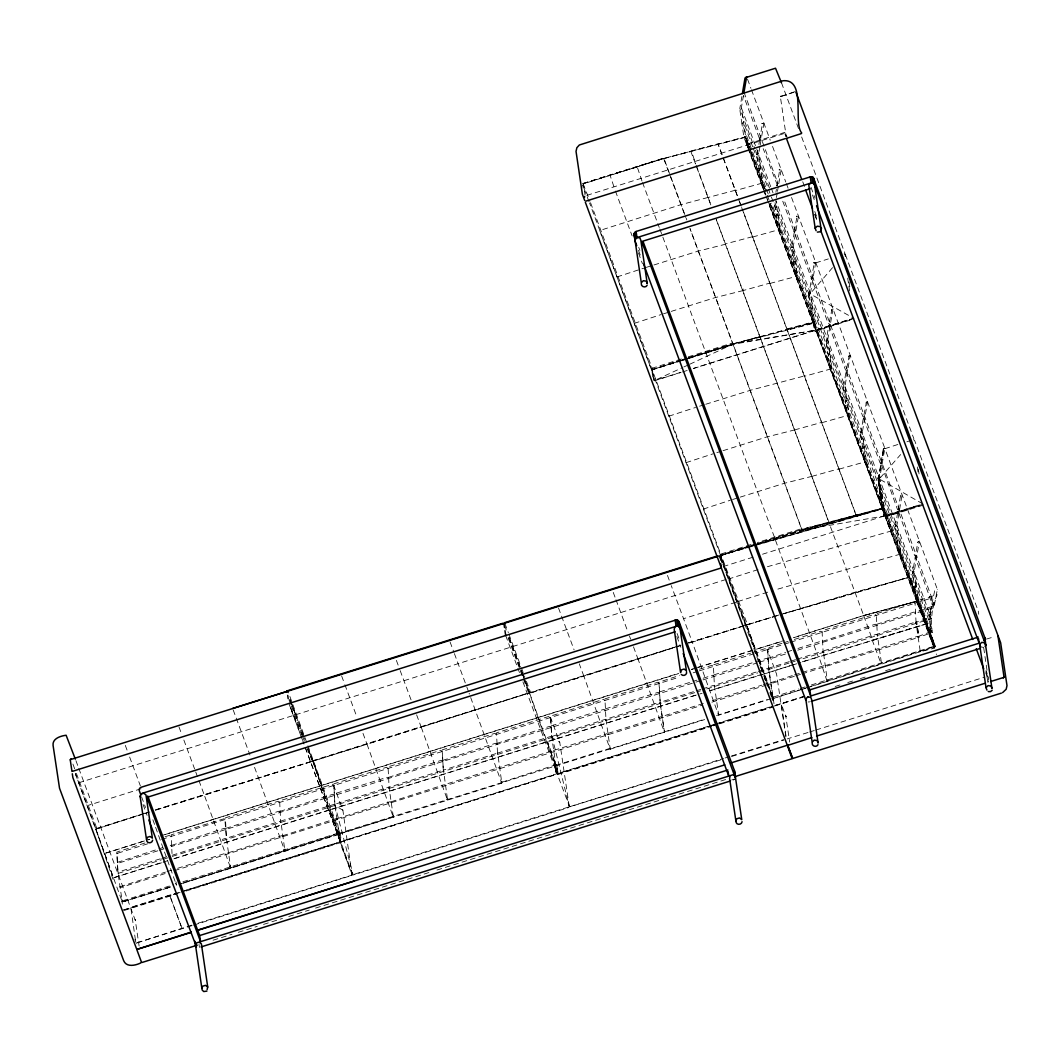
<?xml version="1.0" encoding="UTF-8"?>
<svg xmlns="http://www.w3.org/2000/svg" width="1060" height="1060" viewBox="0 0 1060 1060"><rect width="100%" height="100%" fill="white"/><g stroke="black" fill="none" stroke-linecap="round" stroke-linejoin="round"><path stroke-width="0.75" stroke-dasharray="5 3.75" d="M775.894 705.072L781.167 703.707L785.91 716.653L785.765 715.924L789.687 742.079M136.488 943.506L136.833 943.453M652.748 377.029L651.608 368.39L682.004 358.783M122.099 900.762L122.271 899.861M230.523 866.775L230.709 865.874M284.743 849.775L284.928 848.874M685.542 358.995L733.242 344.593L801.956 529.629L758.351 543.674M744.676 137.495L663.851 158.43L583.318 183.857M720.098 559.004C718.084 552.3 723.026 557.52 721.621 561.071M794.722 91.703L780.385 96.765L786.321 137.084M806.978 687.847L935.251 646.918L934.178 646.216L882.861 508.495L884.133 509.184L885.219 516.485L934.006 647.673M987.059 675.949C990.981 677.274 985.575 684.495 989.152 681.991M816.054 329.925L850.451 319.285M832.551 267.637L808.886 295.263L810.887 308.712L827.568 353.55L829.808 354.146L828.258 355.935L830.258 369.37L847.152 414.513M830.285 369.145L831.914 368.39L827.701 339.902L825.621 339.081L808.913 294.137L811.443 279.257L813.073 277.985L810.993 277.163L794.284 232.206L796.815 217.327L798.445 216.054L793.171 247.046L791.635 248.464L793.596 262.165L810.304 307.122L812.543 307.718L810.993 309.507L812.98 322.942L829.887 368.085M832.974 308.91L827.701 339.902L826.177 341.32L828.125 355.02L844.846 399.978L847.072 400.574L845.522 402.363L847.523 415.798L864.417 460.941M849.033 355.524L850.253 355.339L844.979 386.33L843.442 387.748L845.39 401.449L862.111 446.406L864.337 447.002L862.787 448.791L864.788 462.226L881.695 507.369M866.298 401.952L867.517 401.767L862.244 432.758L860.707 434.176L862.654 447.876L879.376 492.834L881.615 493.43L880.144 495.192L882.132 508.628L898.827 553.466L901.066 554.075L896.853 525.588L902.126 494.596L900.496 495.868L897.966 510.748L914.687 555.705L916.767 556.526L934.39 605.075L932.31 604.253L915.231 557.176L917.761 542.296L919.404 541.024L914.131 572.016L918.331 600.49L916.092 599.894L899.41 555.056L897.409 541.62L898.96 539.832L896.561 538.838L880.038 494.397L881.695 493.403M880.038 494.397L878.197 480.167L900.642 454.554M922.743 503.844L879.588 479.16L878.077 479.729L894.772 524.766L896.853 525.588L895.303 527.376L897.303 540.825L913.998 585.663L916.224 586.26L914.674 588.048L916.675 601.484L932.747 644.665L934.986 645.262L883.801 507.647L882.132 508.628M929.912 616.774L928.692 615.966L912.594 572.678L915.124 557.798L916.767 556.526L882.225 463.671L881.178 463.975L897.409 509.277L899.49 510.099L897.86 511.37L895.329 526.25L912.051 571.194L914.131 572.016L912.581 573.804L914.568 587.253L930.64 630.422L932.879 631.031L770.527 194.748M882.847 508.654L757.94 544.522M117.329 862.376L162.524 847.682M171.548 845.39L224.468 828.258L225.926 829.437L225.753 828.244M225.753 828.39L278.674 811.271L280.145 812.45L279.973 811.245M279.973 811.39L332.893 794.271L334.364 795.451L334.629 793.728L387.112 777.271L388.583 778.451L388.397 777.258M388.41 777.404L441.331 760.285L442.788 761.464L442.616 760.258M442.63 760.417L495.55 743.285L497.007 744.465L496.835 743.272M496.849 743.418L549.769 726.299L551.226 727.478L551.054 726.272M720.628 759.927L569.631 806.859L557.189 773.986L551.65 736.528L550.511 716.136L603.405 699.308L604.876 700.488M551.65 736.528L604.876 719.462L606.015 720.469L604.929 698.858L657.902 682.256L659.095 683.488L660.234 703.469L664.434 731.943L660.115 702.29L694.618 691.332M610.043 747.803L610.216 748.943L605.936 719.223L659.095 702.475L660.234 703.469L658.936 682.137L679.42 675.485M702.409 688.894L713.314 685.476L714.453 686.482L713.353 664.872L750.626 653.159M768.182 658.326L785.606 652.337M822.401 641.34L875.322 624.207L876.792 625.387L876.62 624.194M876.62 624.34L914.051 612.07L915.509 613.25L933.038 607.764L931.581 606.585L915.35 612.203M933.887 646.746L934.695 648.071L920.292 651.728L915.946 622.313L930.203 617.37L931.396 618.603L796.815 660.632M135.428 939.995L130.791 907.373L176.583 892.944M120.018 886.73L165.453 872.115M228.456 852.744L281.682 835.678L282.821 836.671L282.636 835.532M282.675 835.744L335.901 818.678L337.04 819.685M198.167 923.167L351.947 875.123L340.326 841.958L334.814 804.262L388.013 787.447L389.152 788.454L388.053 766.844L440.761 750.294L442.219 751.474L443.371 771.455L442.232 770.448L389.033 787.262L393.353 816.929L179.59 883.934M336.894 818.757L390.12 801.691L391.246 802.685L391.074 801.546M391.1 801.758L444.325 784.692L445.465 785.685L445.571 784.307L498.544 767.692L499.684 768.699L499.79 767.308L552.764 750.705L553.903 751.699L553.731 750.56M608.228 733.321L661.202 716.706L662.341 717.713L662.434 716.322L706.066 702.647M718.481 713.817L718.654 714.957L714.334 685.29L756.628 671.908M789.289 661.639L768.805 668.184L774.105 704.423M770.885 682.68L792.946 675.379M914.939 603.259L913.481 602.08L876.275 613.78L877.362 635.377L876.222 634.383L823.249 650.986L827.343 680.851L827.171 679.712M825.104 665.693L878.329 648.627L879.469 649.621L879.562 648.23L917.046 636.477L918.185 637.484L932.204 632.542C930.706 619.729 931.687 606.492 937.119 594.687L914.992 601.63L916.092 623.24L914.952 622.246L877.243 634.198L881.562 663.865L881.39 662.725M915.906 622.048L916.092 623.24L916.715 621.836L918.636 634.861L916.344 621.518M918.039 636.557L931.064 631.535M78.678 782.783L295.541 714.798L290.016 698.606M122.894 900.708L173.429 884.742M773.548 697.016L798.71 688.947M112.969 879.23L95.877 829.053L96.235 827.582M929.594 616.721L931.594 606.572L929.594 616.721L930.773 616.788L879.588 479.16L885.219 516.485L909.652 577.422L935.198 646.348M179.551 884.172L338.604 833.425L330.071 809.734L172.939 858.984M502.082 781.644L501.751 783.168L339.094 834.154L339.438 832.63M392.399 816.028L393.313 817.167L393.658 815.644M446.618 799.041L447.532 800.167L447.876 798.644M741.867 96.5L739.84 108.425L754.826 148.731M743.484 95.374L741.364 107.775L745.577 136.25L750.758 150.175M757.874 150.321L757.105 154.853L770.368 190.508M758.88 144.412L759.636 139.973L761.279 138.701L759.198 137.88L743.63 96.036M759.954 146.452L758.642 154.203L762.842 182.678L760.603 182.081L748.479 149.5M760.219 144.902L763.915 123.198L762.272 124.47L759.755 139.257L760.894 142.451M775.894 192.31L776.397 189.356M777.02 185.685L779.537 170.898L781.18 169.627L778.808 183.579M776.437 197.531L777.219 192.88M777.483 191.33L778.279 186.679M884.477 447.36L815.71 262.482L814.08 263.755L811.562 278.541L828.258 323.591L830.338 324.413L828.708 325.685L826.19 340.472L842.899 385.509L844.979 386.33L849.179 414.818L847.549 415.573M815.71 262.482L810.436 293.474L815.829 330.005L853.591 318.159L808.528 292.984L791.648 247.709L794.178 232.829L795.808 231.557L793.728 230.735L782.201 199.731M831.345 310.183L831.888 309.44L828.814 325.062L845.535 370.019L847.616 370.841L845.973 372.113L843.442 386.993L860.163 431.937L862.244 432.758L866.444 461.246L864.814 462.001M848.61 356.61L849.153 355.868L846.079 371.49L862.8 416.447L864.88 417.269L863.237 418.541L860.707 433.421L877.428 478.365L879.508 479.186L884.901 515.716L919.537 504.851M865.874 403.038L866.417 402.296L863.357 417.825L880.065 462.875L882.145 463.697L783.724 199.055M878.263 479.57L883.232 449.44L884.862 448.168L879.508 479.186L775.907 200.631L780.107 229.106L777.881 228.496L768.593 203.586M880.9 464.081L883.775 448.698L881.178 463.975M878.541 479.464L881.138 464.2L882.225 463.671M810.131 686.602L934.999 646.414L909.096 577.077L783.764 613.74M934.39 605.075L937.371 589.347L884.862 448.565M707.961 197.478L680.719 204.739L599.695 230.523L746.531 625.228L747.406 624.327M764.26 188.018L745.273 136.952L663.759 158.47L609.235 175.311M689.808 364.216L732.963 344.142L689.278 357.962M813.431 322.902L814.226 321.723L745.697 137.217L746.876 145.18L745.776 137.667L744.398 137.045M772.448 697.705L746.465 624.698L772.833 698.196M934.204 647.806L909.599 576.945L935.158 645.951L934.509 647.13M161.504 862.813L113.447 877.773L95.917 829.132L147.353 812.384M322.094 785.115L321.564 785.526L313.19 760.55L528.596 692.962L529.655 693.213L555.705 765.492C559.017 777.96 554.115 775.628 555.705 765.492L546.933 741.762L330.071 809.734M522.315 672.928L557.626 773.535M778.994 614.999L746.492 625.055L766.234 683.051M785.712 715.752L785.871 716.295M651.688 369.794L680.798 360.095M720.164 555.255L720.906 556.275L721.502 554.645L756.178 543.82M720.866 555.943L721.277 555.162M883.947 515.875L883.219 506.971L882.556 508.058L801.956 529.483L757.767 543.329M936.285 654.643L936.351 653.967M987.085 676.108L986.953 677.366M987.297 677.181L987.655 675.79M987.907 682.242L988.357 681.315M845.549 401.992L846.012 401.21M862.813 448.42L863.29 447.638M914.701 587.677L915.164 586.895M808.913 294.892L809.376 294.11M811.006 309.136L811.483 308.354M826.177 341.32L826.654 340.538M828.284 355.564L828.748 354.782M843.442 387.748L843.919 386.966M860.707 434.176L861.184 433.394M880.608 493.827L878.528 479.796L880.065 494.159M895.329 527.005L895.806 526.224M897.436 541.249L897.899 540.467M912.594 573.433L913.071 572.652M987.973 682.083L987.204 678.215M743.245 289.009L742.795 290.652L769.772 283.126M75.326 773.774L95.877 829.053L96.805 828.324L76.307 773.217M811.443 279.257L811.987 278.515M828.708 325.685L829.251 324.943M863.237 418.541L863.781 417.799M900.496 495.868L901.04 495.126M915.124 557.798L915.668 557.057M882.106 508.522L880.635 494.039L883.735 516.074L801.85 530.04L801.466 528.702L757.37 542.534M814.08 263.755L814.623 263.012M845.973 372.113L846.516 371.371M883.47 448.95L883.192 450.235M878.064 479.822L881.138 464.2L880.555 465.738M897.86 511.37L898.403 510.628M917.761 542.296L918.304 541.554M786.017 736.064L781.26 703.668L805.242 695.877M815.71 262.88L828.337 258.918M116.945 853.803L117.885 853.141M193.649 925.115L352.066 875.348L342.897 810.237L333.807 785.818L334.761 785.155M720.787 555.44L755.581 544.098M641.962 180.995L637.113 166.605L663.573 158.311L685.674 217.406M295.541 714.798L728.843 578.588L755.29 649.528L781.671 641.499M616.973 276.952L643.778 268.167M634.238 323.38L661.042 314.595M651.502 369.808L732.844 343.917L814.65 321.962L770.328 202.791M668.767 416.235L695.572 407.451M686.032 462.663L712.837 453.879M703.297 509.091L730.115 500.307M761.544 669.575L719.713 555.784L721.065 554.764M757.595 543.859L828.947 522.712L863.741 615.648L918.265 600.782L900.086 553.015M737.84 601.537L772.872 590.553M757.145 543.608L829.755 522.421M551.279 725.848L603.975 709.299L605.445 710.478L605.273 709.272M605.499 708.848L658.194 692.299L659.664 693.478L659.492 692.286M659.717 691.862L696.976 680.149M713.937 674.862L766.632 658.313L768.089 659.492L758.801 662.407M780.995 96.089L780.504 96.553L781.167 95.943M651.887 369.966L677.671 361.473M720.972 555.599L749.764 546.311M663.812 158.589L690.895 151.394M752.719 237.003L779.497 229.49M769.984 283.431L797.067 276.236L796.259 274.924M732.698 343.97L759.755 336.762M760.06 337.08L787.037 329.554M787.871 329.289L787.249 329.859L786.825 328.984M794.603 429.936L821.579 422.41M821.778 422.715L848.57 415.202M811.867 476.364L838.844 468.838M839.056 469.143L865.728 461.709M339.73 832.617L288.068 691.491M926.374 623.916L798.154 663.216M95.917 829.132L143.471 813.987M104.662 853.406L149.579 839.321L104.701 853.499L105.231 853.088M113.486 877.865L164.167 861.74M163.015 862.231L168.235 860.468M695.373 695.228L546.933 741.762M697.983 667.522L784.095 640.518M764.114 674.027L795.994 663.759M827.052 681.143L818.85 656.564M794.046 637.59L864.311 615.343L917.907 600.755M172.157 855.248L225.356 838.433L226.495 839.427L224.786 818.532L171.19 834.816L172.011 853.591M551.902 736.077L569.22 806.315L568.558 807.587L353.166 875.003L334.788 804.513M554.009 750.308L606.982 733.706L608.122 734.712L607.937 733.56M716.653 699.322L761.835 685.158M186.202 891.023L341.439 842.356M785.765 715.924L786.533 716.692L785.897 716.428M813.02 322.717L814.53 330.415L693.439 368.376M773.031 697.109L746.598 624.804M339.293 842.249L339.995 841.309L338.776 832.961M570.267 806.528L723.543 758.47M891.831 530.808L783.552 562.184L818.28 656.882L926.851 623.823L918.304 600.874L863.489 615.595L793.503 637.616M900.483 554.088L774.449 590.075M744.809 136.607L745.511 136.912L718.176 144.147L738.899 199.863M762.127 183.141L735.454 190.575L735.03 189.714M813.921 322.425L883.404 508.363L829.132 522.792L716.322 219.46M831.186 368.853L804.513 376.287L804.103 375.412M882.635 508.575L883.298 507.449L814.848 323.393L813.616 322.717M733.361 780.067L734.686 779.285M929.925 617.423L930.349 630.634L929.726 617.9L931.409 618.59M706.344 352.225L705.417 352.516M582.974 183.473L663.812 158.059L686.84 219.963M583.106 183.804L589.969 201.122M652.125 369.688L681.05 360.943M884.04 516.061L762.538 554.221M815.06 331.727L815.856 331.184L814.888 331.224M677.539 646.322L529.669 693.213L583.861 676.174L610.176 749.181L704.675 719.568M568.319 807.124L353.391 874.5M522.063 673.007L529.457 692.922L312.793 761.199L308.182 748.771M590.539 202.672L652.39 368.999L654.126 380.699L682.375 367.648M683.859 366.959L688.324 364.905M746.969 624.658L782.187 614.204M688.298 356.822L732.526 342.95L732.91 344.288L759.742 336.802M853.962 318.503L816.266 330.786L852.24 319.51M923.114 504.189L885.418 516.472L921.392 505.196M802.447 689.079L773.23 698.513L764.684 675.551M803.983 688.589L808.594 687.105M213.669 819.102L212.742 819.393M267.889 802.102L266.961 802.394M376.313 768.116L375.505 768.367M430.532 751.116L429.605 751.408M484.751 734.129L483.824 734.421M538.97 717.13L538.043 717.421M593.189 700.13L592.262 700.422M647.395 683.144L646.481 683.435M701.614 666.144L700.806 666.409M721.343 562.237C722.443 559.402 717.633 554.923 721.569 555.149L883.629 508.681M351.456 875.11L352.278 874.844L339.982 842.74M802.261 661.784L818.32 656.975M709.829 690.828L790.442 665.746M791.952 665.163L796.63 663.798M800.287 688.444L805.017 686.96M811.311 684.972L934.178 646.216M799.107 690.325L773.906 698.275L772.541 697.387M800.684 689.835L805.401 688.337M780.73 96.42L795.252 91.876M582.775 183.645L609.354 175.311M583.411 183.645L663.759 158.47M586.816 195.371L784.678 133.348L785.95 134.024L787.103 137.111M646.242 267.385L652.404 265.464M653.941 264.974L697.997 251.167L725.424 244.25M663.507 313.813L669.668 311.892M671.205 311.401L715.262 297.595L742.689 290.678M682.375 359.605L687.119 358.121M688.695 357.617L732.884 343.771L814.53 330.415L732.778 344.328L814.557 323.022M679.248 360.983L683.965 359.499M677.194 361.751L652.47 369.503L651.184 368.986L589.572 202.977M678.745 361.275L683.263 359.857M682.627 360.453L687.344 358.969M688.921 358.479L733.242 344.593M751.076 544.509L720.681 554.102L652.218 369.887L654.126 380.699L684.005 371.331M654.113 380.845L680.878 372.458M682.454 371.954L687.172 370.483M693.465 368.509L814.663 330.508L815.378 329.581L814.146 321.26M699.587 406.192L704.198 404.748M705.748 404.257L750.771 390.173L804.301 375.982M716.851 452.62L721.462 451.176M723.013 450.685L767.056 436.879L794.496 429.962M884.769 448.725L899.065 444.1M906.883 441.795L911.706 440.139M732.579 499.525L738.74 497.591M740.278 497.113L784.321 483.307L811.761 476.391M751.328 545.82L756.032 544.35M720.601 555.519L752.322 545.569M723.185 566.557L753.09 557.176M885.113 515.783L919.524 504.997M923.128 505.183L885.59 516.949L884.901 515.716L746.757 144.292L784.745 132.381L785.01 133.295L784.519 132.46M141.086 788.746L88.007 805.441M735.905 602.292L683.263 618.788M155.25 809.919L312.753 761.08L155.29 810.039M674.346 647.276L530.543 692.352L525.389 678.533M675.935 646.785L680.679 645.288M688.576 642.824L775.31 616.178M96.818 828.363L147.38 812.517M688.603 642.863L746.372 625.016L692.299 642.188L718.614 715.195L771.283 698.686M145.034 813.497L149.738 812.026M155.369 810.251L204.341 795.146L230.669 868.153M680.931 645.514L638.08 659.188L664.395 732.195M688.775 643.049L692.299 642.188L671.258 585.624M160.431 835.929L678.745 673.312M691.292 669.39L696.394 667.919L691.783 669.469M697.56 667.416L755.263 649.462M165.108 834.564L677.843 673.842M144.968 843.005L116.772 852.094L117.925 872.499L122.271 901.901L170.66 887.114M165.042 836.724L169.944 835.214L171.137 836.446M699.494 669.191L712.121 665.256L713.301 666.501M752.163 652.682L766.34 648.269L767.519 649.502L755.594 653.238M781.935 643.314L767.639 648.044L768.924 669.377L789.064 663.057M783.486 642.837L788.11 641.38M794.298 639.445L820.533 631.217L822.003 632.396M147.645 843.813L116.918 853.446L118.071 873.427L161.438 859.832M161.743 839.387L679.221 677.181M693.174 672.808L697.811 671.351M699.362 670.861L754.031 653.728M767.784 649.396L782.85 644.665M784.413 644.175L789.117 642.704M790.68 642.214L932.31 597.813L931.13 596.581L933.065 607.751L929.249 616.642L934.96 589.439L937.371 589.347M703.151 678.215L712.691 675.246L713.883 676.492L713.698 675.286M787.143 651.86L791.78 650.403M797.955 648.468L821.103 641.207L822.573 642.386L822.401 641.194M157.768 850.809L117.488 863.436L117.316 862.231M159.318 850.319L163.969 848.861M170.249 845.257L171.707 846.437L701.481 680.374M703.032 679.884L757.251 662.884M785.394 654.047L768.354 659.386L768.182 658.18M797.783 650.151L915.509 613.25L915.337 612.057M160.232 858.852L118.163 872.035L118.071 873.427M161.796 858.362L166.473 856.891M342.897 810.237L334.933 805.441L333.794 785.46L332.601 784.228L279.628 800.83L280.714 822.441L279.575 821.434L226.376 838.248L230.709 867.915L229.464 866.258M388.013 768.46L386.542 767.281L333.847 783.83L334.933 805.441L333.794 804.447L280.82 821.049L284.915 850.915L283.683 849.259M569.22 806.315L559.76 742.265L551.796 737.469L550.657 717.474L549.464 716.242L496.491 732.844L497.577 754.455L496.451 753.461L443.464 770.063L447.572 799.929L447.4 798.789M551.796 737.469L550.657 736.462L497.683 753.064L501.791 782.929L501.605 781.79M696.168 690.855L700.846 689.384M758.178 671.417L767.533 668.476L768.672 669.483L772.872 697.957M790.84 661.149L795.517 659.678M797.08 659.188L822.003 651.383L823.143 652.377L822.056 630.766L874.752 614.217L876.222 615.396M162.988 859.342L167.639 857.885M172.276 856.427L700.514 690.842M706.702 688.907L757.821 672.888M759.371 672.398L768.672 669.483L767.546 649.859L776.622 674.279L785.844 736.74M790.614 662.579L795.265 661.122M762.127 674.292L709.577 690.775M173.853 858.838L702.091 693.253M794.51 674.902L800.737 672.941M802.301 672.451L824.11 665.614L825.25 666.621L825.064 665.481M167.016 871.625L171.694 870.154M177.603 868.299L227.463 852.677L228.602 853.671L228.43 852.531M712.293 700.687L715.421 699.719L716.547 700.713L716.374 699.573M763.399 684.68L769.626 682.719L770.766 683.726L767.665 684.694M165.095 873.586L120.164 887.657L119.992 886.518M174.383 870.671L702.608 705.085M711.909 702.171L766.128 685.184M794.271 676.333L771.031 683.607L770.858 682.468M795.808 675.843L800.459 674.385M802.009 673.895L918.185 637.484L918.013 636.344M182.916 881.761L337.782 833.213C339.757 833.836 337.875 833.677 337.822 833.346M501.91 782.227L555.042 765.042M339.664 833.571L338.962 833.266L554.99 766.155L556.169 774.118M522.924 681.858L556.818 772.992L555.639 764.976L556.924 765.545L705.483 718.971M716.533 715.513L767.109 699.653M170.289 886.849L122.271 901.901L75.353 773.562M170.249 887.087L122.231 902.139L121.98 901.451M183.3 883.152L338.18 834.604L338.272 833.12M186.017 890.122L707.974 726.365M709.564 725.875L714.294 724.391M715.871 723.887L769.573 707.06M835.174 686.482L841.481 684.508M847.788 682.534L854.082 680.56M860.389 678.585L866.696 676.611M885.59 670.688L891.897 668.701M986.436 639.074L994.611 636.649M123.464 909.944L180.028 892.215M181.605 891.712L711.392 725.61M712.771 725.212L717.713 723.622M719.051 723.238L772.488 706.49M774.966 705.629L808.051 695.254M123.53 910.129L173.814 894.362M175.39 893.871L180.107 892.401M181.671 891.91L711.273 725.901M712.837 725.398L717.554 723.927M719.13 723.437L772.554 706.689M774.396 706.079L805.852 696.221M124.576 910.341L176.728 893.991M558.302 774.37L711.604 726.325M713.181 725.822L717.925 724.338M719.501 723.847L773.23 707.007M191.833 925.141L136.687 942.963M725.12 757.979L729.863 756.495M731.453 755.992L783.592 739.642M192.072 925.605L136.303 942.976M731.692 756.456L783.844 740.105M808.038 732.5L787.169 738.926M809.601 732.01L814.318 730.525M815.882 730.035L983.918 677.366M213.073 940.207L231.994 934.284M238.301 932.31L257.222 926.374M263.529 924.399L282.45 918.463M288.757 916.489L309.255 910.063M315.562 908.089L430.665 872.009M436.972 870.021L727.081 779.087M731.824 779.935L734.739 779.021M758.019 569.604L729.28 578.786L720.283 555.255M767.427 566.716L783.552 562.184L774.82 538.453M784.731 613.329L855.672 591.983L909.255 577.263M872.155 639.948L881.271 664.156M872.552 640.068L926.612 623.757M780.571 614.535L909.48 577.21L934.125 647.607M732.394 343.003L732.884 343.904L689.967 228.496L801.943 530.013L883.391 508.084M746.797 547.344L721.529 555.215L720.257 554.698M748.373 546.894L753.117 545.529M754.707 545.065L883.868 508.376L883.179 508.084M750.029 546.801L721.224 555.321L747.446 624.446M751.62 546.337L756.363 544.972M829.264 522.964L883.828 508.35L892.401 530.967L891.433 529.722M735.242 190.27L707.947 197.518M752.507 236.698L726.378 243.654M770.01 203.494L813.921 321.79L787.487 328.812L787.249 329.859L813.736 322.823M787.699 329.382L814.12 322.359M549.689 717.779L550.683 717.845L559.76 742.265M332.827 785.765L333.807 785.818M496.438 734.474L494.98 733.295L442.272 749.844L443.371 771.455M279.575 802.46L278.104 801.28L225.409 817.83L226.495 839.427M908.632 577.289L909.096 577.077M312.263 760.974L307.161 748.638M883.563 448.38L884.782 448.194M652.046 369.185L652.085 368.165M719.713 555.784L745.524 625.095M341.227 841.64L339.955 840.978L304.339 745.193M744.358 137.191L745.485 137.297M844.131 253.963L845.125 254.254M913.283 439.648L914.555 440.324L978.261 611.05L978.738 614.243M808.091 701.985L809.668 701.866M814.65 321.962L812.41 321.352L795.715 276.514L793.728 263.079L795.278 261.29L793.039 260.694L776.344 215.856L774.356 202.407M980.566 646.905L983.547 647.355M352.516 874.513L340.949 842.435M773.058 697.771L772.952 696.712M777.364 185.089L763.2 148.652M929.885 616.788L931.396 618.603M555.837 765.28L556.526 765.598M337.901 832.272L339.134 833.915L338.962 832.776M175.258 883.258L176.49 884.901L175.854 880.648M917.377 599.735L918.265 600.782M925.976 622.776L926.851 623.823M500.837 782.042L501.751 783.168L469.116 693.2M908.712 576.216L909.652 577.382L884.053 508.667M636.782 167.069L610.003 175.099L614.853 189.488M761.716 182.068L762.538 183.38M778.981 228.496L779.802 229.808M848.053 414.208L848.874 415.507M865.318 460.636L866.139 461.935M882.596 507.064L883.404 508.363M529.443 692.882L421.217 727.16L447.532 800.167M931.396 631.217L932.204 632.542M555.718 765.492L557.004 766.009L558.103 773.522L556.924 765.545M610.176 749.181L609.685 748.439L556.129 765.24L547.583 741.549M529.722 692.842L530.557 692.392M302.696 736.899L290.082 706.53L303.756 743.656M307.744 749.049L312.793 761.199M583.636 184.109L583.331 183.287L585.054 194.987M985.999 670.49L987.151 673.564M781.512 82.839L798.776 129.24M801.651 136.978L844.793 252.982L845.496 257.779M845.403 254.638L913.853 438.681M810.993 187.275L815.034 198.14M812.477 194.934L814.782 201.135M814.769 211.483L817.644 219.221M985.879 671.59L987.032 674.677M985.694 672.848L986.833 675.909M784.917 133.812L786.056 136.912M802.738 181.75L805.043 187.938M814.822 214.226L817.697 221.964M814.809 214.663L817.684 222.415M747.512 79.129L750.904 88.245M751.474 89.769L770.236 140.225M772.541 146.412L785.778 182.015M786.361 183.552L788.083 188.203M791.542 197.491L815.405 261.661M744.001 92.273L777.96 183.579M770.726 186.692L741.364 107.775L739.814 109.551L741.814 123L758.51 167.838L760.736 168.434L759.185 170.223L761.159 183.552L765.174 194.391M771.296 188.243L773.031 192.894M755.409 150.281L756.721 153.7L758.642 154.203L757.092 155.979L759.053 169.309L765.916 187.819M774.953 202.831L791.091 246.238L793.171 247.046L797.372 275.534L795.146 274.924L778.451 230.086L776.463 216.651L778 214.862L775.774 214.266L771.627 203.149M752.679 146.77L743.471 122.006L741.921 123.795L743.895 137.124L747.909 147.963M753.262 148.32L769.944 193.198M766.486 189.356L768.208 193.953M751.328 151.726L766.301 191.966M813.749 323.207L882.463 508.243L801.704 529.165M763.677 189.104L746.982 144.226L747.366 145.564M764.247 190.654L767.705 199.929M768.275 201.48L885.113 515.637M739.482 201.4L742.928 210.688M743.51 212.238L856.321 515.558L855.897 514.696M856.215 515.597L717.965 143.842L691.438 150.891L695.598 163.743M696.168 165.294L711.141 205.534M690.696 151.05L711.035 205.56M716.215 219.486L829.026 522.818M642.532 182.545L659.227 227.423M659.81 228.973L774.913 538.48M638.73 247.298L639.882 250.398M638.478 250.292L641.366 258.044M615.423 191.038L632.118 235.916M638.451 252.942L642.479 263.781M588.962 201.652L582.735 184.93L583.212 188.123M667.469 575.421L670.715 584.166M677.101 633.482L679.99 641.234M676.85 636.477L680.891 647.342M613.25 592.421L615.423 598.251M615.966 599.708L627.745 631.402M629.468 636.04L630.62 639.127M633.496 646.838L638.08 659.188L583.861 676.174L579.277 663.838M558.487 607.95L574.109 649.939M504.944 623.505L508.336 632.674M508.919 634.211L520.844 666.303M521.414 667.827L524.819 676.995M509.25 637.789L521.758 671.43M509.065 637.815L519.89 666.939M521.043 670.039L522.752 674.65M523.322 676.187L529.616 693.094L522.209 673.087M508.985 637.855L521.493 671.483M508.111 637.868L528.569 692.882M505.686 635.51L519.48 672.583M450.063 641.949L453.852 652.152M454.395 653.609L466.241 685.476M466.824 687.026L468.546 691.663M396.387 660.393L399.633 669.151M400.176 670.609L411.452 700.925M416.62 714.824L421.217 727.16L366.999 744.16L393.313 817.167M341.625 675.935L344.328 683.223M344.871 684.68L356.663 716.374M362.984 733.361L366.999 744.16L258.56 778.146L284.875 851.154M289.95 699.454L291.659 704.052M292.229 705.576L304.75 739.271M308.168 748.466L338.962 833.69L340.022 840.898L303.253 742.026M289.963 699.799L304.856 739.602M339.094 834.154C341.916 831.477 340.764 854.254 340.061 833.531M288.969 699.746L290.665 704.33M291.235 705.854L302.603 736.422M303.173 737.946L304.313 741.006M288.89 703.416L302.67 740.49M233.187 709.922L249.961 755.012M254.546 767.347L258.56 778.146L204.341 795.146L198.035 778.172M178.968 726.922L181.684 734.209M183.857 740.039L194.59 768.911M195.742 771.998L197.465 776.635M125.292 745.379L127.465 751.209M129.638 757.039L140.37 785.897M141.55 796.789L145.564 807.548M143.06 804.487L147.088 815.352M75.936 760.696L78.241 766.897M78.811 768.447L135.309 920.358L139.112 946.024M72.901 764.048L75.75 771.693M134.898 939.504L136.038 942.565M504.533 625.347L506.243 629.971M509.091 637.669L521.639 671.536M863.767 615.754L872.512 639.975M764.326 677.3L765.426 680.348M765.996 681.911L767.639 686.496M769.865 692.657L771.521 697.255M152.865 819.724L155.051 825.793M155.595 827.303L176.45 885.14M838.632 468.268L838.95 469.169M821.367 421.84L821.685 422.741M769.56 282.556L769.878 283.457M752.295 236.141L752.613 237.029M312.726 760.722L339.955 840.978M312.806 761L340.022 840.898M915.946 622.313L916.092 623.24M920.12 650.575L920.292 651.728M555.824 764.803L556.01 765.943M393.18 815.789L393.353 816.929M772.621 697.758L773.058 700.633M720.826 555.837L721.701 561.654M983.706 647.885L987.483 673.497M918.357 469.116L919.06 473.913M917.297 467.009L918.49 475.026M849.047 281.801L850.226 289.804M878.25 480.074L880.303 493.973M880.356 494.304L882.41 508.204M847.682 278.131L848.623 284.531M848.861 286.134L849.563 290.944M877.19 634.185L877.362 635.377M822.971 651.184L823.143 652.377M768.752 668.171L768.924 669.377M772.501 696.99L773.005 700.329M720.018 555.758L720.972 562.158M714.281 685.277L714.453 686.482M605.843 719.263L606.015 720.469M497.405 753.262L497.577 754.455M388.98 787.249L389.152 788.454M280.542 821.235L280.714 822.441M199.002 944.38L199.452 947.428M171.535 845.244L171.707 846.437M121.9 900.934L122.377 904.14M556.646 764.75L555.824 765.227L556.646 764.75M813.563 321.829L813.563 321.829M135.163 919.55L135.455 920.544L135.163 919.55M181.856 928.003L169.905 895.859L181.856 928.003M767.943 649.515L768.752 649.091L767.943 649.515M554.976 765.731L554.976 765.731M934.509 646.706L934.509 646.706M757.449 154.482L756.707 154.548L757.449 154.482M759.556 168.726L758.814 168.792L759.556 168.726M776.821 215.153L776.079 215.22L776.821 215.153M791.992 247.338L791.25 247.404L791.992 247.338M794.086 261.581L793.344 261.648L794.086 261.581M809.257 293.766L808.515 293.832L809.257 293.766M811.351 308.01L810.608 308.076L811.351 308.01M762.697 123.397L761.875 123.41L762.697 123.397M760.06 138.886L759.238 138.913L760.06 138.886M779.961 169.825L779.14 169.839L779.961 169.825M777.324 185.315L776.503 185.341L777.324 185.315M797.226 216.253L796.418 216.266L797.226 216.253M794.589 231.743L793.781 231.769L794.589 231.743M814.491 262.681L813.683 262.695L814.491 262.681M811.854 278.171L811.046 278.197L811.854 278.171M122.788 901.556L122.099 901.252L122.788 901.556M814.265 322.412L814.265 322.412"/><path stroke-width="1.5" d="M136.873 949.747L141.457 962.122M787.434 745.683L792.072 758.443M137.654 949.044L136.382 948.382L72.862 777.59L72.305 773.774M718.071 556.314L286.863 691.478C286.226 691.067 287.671 692.471 285.895 691.783L232.644 708.464M504.507 627.52L504.043 624.313L502.692 623.293L287.75 690.656C287.962 692.763 287.247 690.033 287.233 691.624M1001.356 693.121L792.655 758.496L787.673 745.418L811.814 737.588M742.477 92.936L745.008 78.042L746.637 76.77L744.001 92.273L742.371 93.545M140.172 796.736L140.821 794.125L143.723 793.211L145.975 794.921L152.362 838.142L150.109 836.446L147.207 837.347L146.558 839.957L140.172 796.736L140.821 794.125L142.146 793.344L677.618 625.864L679.884 627.56L735.415 778.04L734.434 770.58L678.983 621.452L676.717 619.755L141.245 787.236A3.061 2.637 -8.4 0 0 139.271 790.641L140.41 793.715M195.544 945.639L196.193 943.029L199.108 942.115L201.36 943.811L207.733 987.032L207.084 989.642M70.702 759.517L284.398 692.246M152.64 840.183C152.362 843.164 147.764 843.787 146.704 840.978M584.643 196.471L584.577 197.147M742.066 821.712C741.775 824.693 737.177 825.316 736.117 822.507M647.117 285.312C645.725 288.28 640.823 286.849 641.3 283.577M817.989 744.729C816.597 747.697 811.682 746.267 812.159 742.994M746.545 77.34L775.522 68.224L781.512 82.839M287.406 690.842L287.101 691.796M636.742 245.642L635.019 240.978L634.039 233.518L636.093 231.477L810.224 176.901L813.206 177.351L984.886 637.775L985.853 645.249L985.137 646.494M635.019 240.978L634.94 239.613L636.994 237.586L811.125 182.996L814.106 183.459L985.853 645.249M733.785 773.177L734.514 771.945M984.236 640.386L984.886 637.775M287.194 691.014L285.895 691.769M992.16 690.325L990.464 691.624L988.251 691.544M634.039 233.518L641.287 282.728L643.341 280.701L646.308 281.152L647.236 283.643L640.863 240.421L639.935 237.93L636.954 237.466L634.94 239.613M816.094 230.709L815.167 228.218L817.22 226.191L820.188 226.641M986.025 687.649L979.639 644.414L981.692 642.386L984.674 642.837L985.601 645.328L991.988 688.549L991.06 686.058L988.079 685.608L986.025 687.649L986.953 690.126M801.4 133.573L786.931 138.211M1002.574 692.644L1006.165 689.265L1007 685.621L1000.653 642.771L998.149 636M71.046 759.119L70.265 759.94L71.961 771.468M206.899 991.113L203.706 991.551L202.089 989.908M70.967 759.146L70.225 759.768M141.073 962.785C135.945 965.395 126.524 967.727 123.675 960.704L59.532 788.256L53.08 745.432C52.152 738.462 60.897 735.892 66.117 735.256L75.353 759.146M585.995 201.095L785.433 138.582M810.171 188.733L641.711 241.534L810.728 695.983L979.175 643.168L978.499 638.597M717.978 555.798L504.626 622.684C504.494 624.857 504.282 622.326 503.964 623.81M72.782 771.229L721.423 567.908M675.127 631.826L146.903 797.398L200.552 941.664L728.776 776.079L728.101 771.508M810.728 695.983L809.827 689.874L978.274 637.073M811.231 701.375L980.407 648.336M191.356 932.071L137.23 949.31L190.654 932.562M197.677 930.097L724.788 764.856M731.095 762.882L786.308 745.577M816.531 736.104L984.568 683.435M990.61 681.54L1002.23 677.896M196.948 930.601L354.04 881.072M200.552 941.664L199.651 935.556L727.875 769.984M142.119 962.453L197.306 945.149M734.964 776.609L791.727 758.814M201.042 946.938L730.194 781.061M788.176 744.995L787.54 744.729L792.694 758.523M502.996 624.128L503.871 624.115L503.05 623.744M817.392 232.127L820.586 231.69L821.513 228.152M680.003 627.52L677.751 625.824L674.849 626.725L674.2 629.335L680.586 672.557L681.236 669.947L684.137 669.045L686.39 670.741L678.983 621.452M735.388 776.41L733.136 774.714L730.221 775.628L729.572 778.239L735.958 821.46L736.607 818.85L739.509 817.936L741.762 819.645L734.434 770.58M207.733 987.032L205.481 985.336L202.579 986.25L201.93 988.861L194.947 941.28M681.302 674.465C683.183 676.744 687.476 674.677 686.535 671.762M196.484 946.978L148.824 820.003M795.888 92.141L997.844 635.178L1004.005 676.876M816.518 205.786L979.175 643.168M979.639 644.414L980.566 646.905M786.546 138.688L801.546 178.994M805.573 189.846L812.503 208.449M820.572 230.166L972.788 639.458M976.26 648.76L983.746 668.913M643.115 241.64L809.827 689.874M634.118 234.883L635.271 237.983M643.672 264.258L805.838 700.289M584.722 200.565L582.377 194.219L576.03 151.368L576.865 147.724L579.343 144.995L783.062 80.745C806.673 78.639 792.801 123 801.744 133.017M585.332 202.221L786.984 744.438M683.197 653.543L728.776 776.079M147.737 795.954L199.651 935.556M814.053 178.477L814.954 184.573M821.116 229.132L814.729 185.911L813.815 183.42L810.834 182.969L808.78 184.996L815.167 228.218M813.206 177.351L814.106 183.459M811.801 176.768L812.702 182.877M810.224 176.901L811.125 182.996M720.813 563.801L721.277 566.994M636.093 231.477L636.994 237.586M634.768 232.273L635.669 238.368M678.122 620.338L679.023 626.433M676.717 619.755L677.618 625.864M675.154 619.875L676.055 625.983M504.984 630.713L505.686 635.51M287.71 695.426L288.174 698.62M1003.237 677.843L1003.899 677.313L1003.237 677.843M997.235 635.404L997.235 635.404M72.544 771.415L72.544 771.415M807.813 696.897L805.759 698.924L812.146 742.146L814.199 740.119L817.18 740.569L818.108 743.06L811.721 699.838L810.794 697.347L807.813 696.897"/></g></svg>
